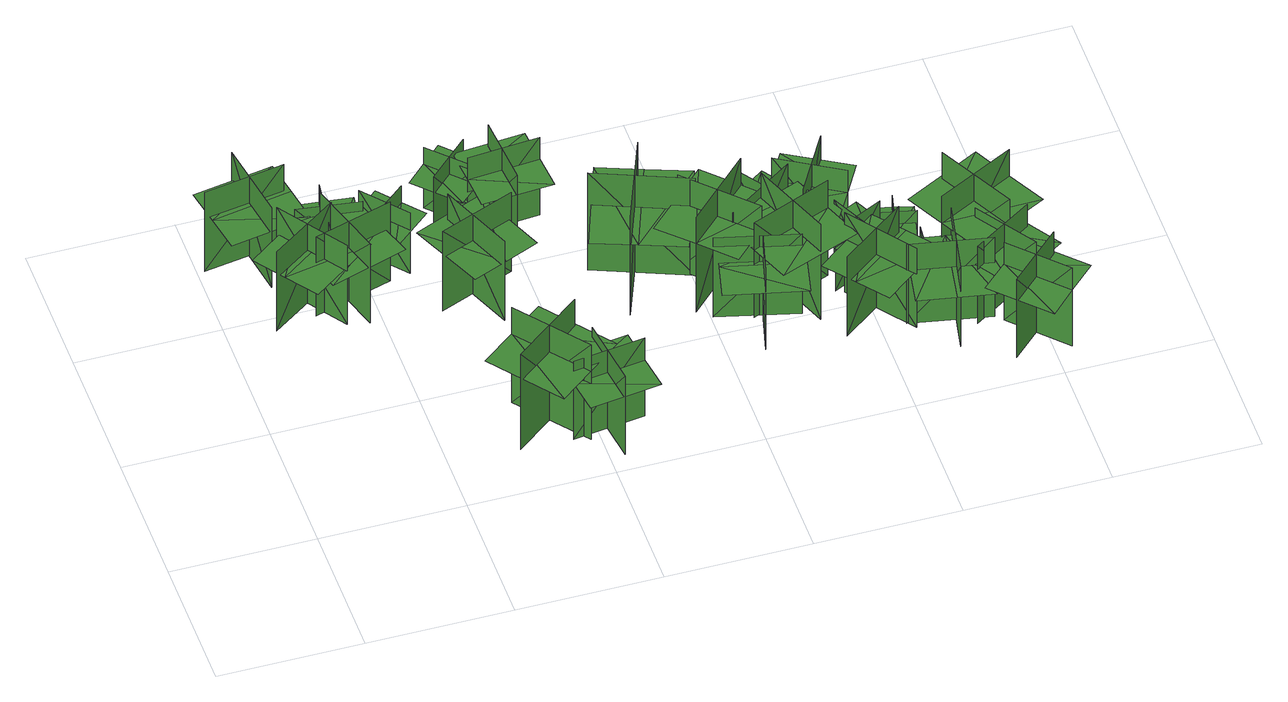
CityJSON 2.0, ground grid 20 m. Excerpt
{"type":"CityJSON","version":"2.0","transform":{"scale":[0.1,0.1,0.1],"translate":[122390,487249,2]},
"CityObjects":{
"tree1":{"type":"SolitaryVegetationObject","geometry":[{"type":"MultiSurface","lod":"1","boundaries":[[[0,1,2]],[[0,2,3]],[[4,5,6]],[[4,6,7]],[[8,9,10]],[[8,10,11]],[[8,11,12]],[[8,12,13]]]}]},
"tree2":{"type":"SolitaryVegetationObject","geometry":[{"type":"MultiSurface","lod":"1","boundaries":[[[14,15,16]],[[14,16,17]],[[18,19,20]],[[18,20,21]],[[22,23,24]],[[22,24,25]],[[22,25,26]],[[22,26,27]]]}]},
"tree3":{"type":"SolitaryVegetationObject","geometry":[{"type":"MultiSurface","lod":"1","boundaries":[[[28,29,30]],[[28,30,31]],[[32,33,34]],[[32,34,35]],[[36,37,38]],[[36,38,39]],[[36,39,40]],[[36,40,41]]]}]},
"tree4":{"type":"SolitaryVegetationObject","geometry":[{"type":"MultiSurface","lod":"1","boundaries":[[[42,43,44]],[[42,44,45]],[[46,47,48]],[[46,48,49]],[[50,51,52]],[[50,52,53]],[[50,53,54]],[[50,54,55]]]}]},
"tree5":{"type":"SolitaryVegetationObject","geometry":[{"type":"MultiSurface","lod":"1","boundaries":[[[56,57,58]],[[56,58,59]],[[60,61,62]],[[60,62,63]],[[64,65,66]],[[64,66,67]],[[64,67,68]],[[64,68,69]]]}]},
"tree6":{"type":"SolitaryVegetationObject","geometry":[{"type":"MultiSurface","lod":"1","boundaries":[[[70,71,72]],[[70,72,73]],[[74,75,76]],[[74,76,77]],[[78,79,80]],[[78,80,81]],[[78,81,82]],[[78,82,83]]]}]},
"tree7":{"type":"SolitaryVegetationObject","geometry":[{"type":"MultiSurface","lod":"1","boundaries":[[[84,85,86]],[[84,86,87]],[[88,89,90]],[[88,90,91]],[[92,93,94]],[[92,94,95]],[[92,95,96]],[[92,96,97]]]}]},
"tree8":{"type":"SolitaryVegetationObject","geometry":[{"type":"MultiSurface","lod":"1","boundaries":[[[98,99,100]],[[98,100,101]],[[102,103,104]],[[102,104,105]],[[106,107,108]],[[106,108,109]],[[106,109,110]],[[106,110,111]]]}]},
"tree9":{"type":"SolitaryVegetationObject","geometry":[{"type":"MultiSurface","lod":"1","boundaries":[[[112,113,114]],[[112,114,115]],[[116,117,118]],[[116,118,119]],[[120,121,122]],[[120,122,123]],[[120,123,124]],[[120,124,125]]]}]},
"tree10":{"type":"SolitaryVegetationObject","geometry":[{"type":"MultiSurface","lod":"1","boundaries":[[[126,127,128]],[[126,128,129]],[[130,131,132]],[[130,132,133]],[[134,135,136]],[[134,136,137]],[[134,137,138]],[[134,138,139]]]}]},
"tree11":{"type":"SolitaryVegetationObject","geometry":[{"type":"MultiSurface","lod":"1","boundaries":[[[140,141,142]],[[140,142,143]],[[144,145,146]],[[144,146,147]],[[148,149,150]],[[148,150,151]],[[148,151,152]],[[148,152,153]]]}]},
"tree12":{"type":"SolitaryVegetationObject","geometry":[{"type":"MultiSurface","lod":"1","boundaries":[[[154,155,156]],[[154,156,157]],[[158,159,160]],[[158,160,161]],[[162,163,164]],[[162,164,165]],[[162,165,166]],[[162,166,167]]]}]},
"tree13":{"type":"SolitaryVegetationObject","geometry":[{"type":"MultiSurface","lod":"1","boundaries":[[[168,169,170]],[[168,170,171]],[[172,173,174]],[[172,174,175]],[[176,177,178]],[[176,178,179]],[[176,179,180]],[[176,180,181]]]}]},
"tree14":{"type":"SolitaryVegetationObject","geometry":[{"type":"MultiSurface","lod":"1","boundaries":[[[182,183,184]],[[182,184,185]],[[186,187,188]],[[186,188,189]],[[190,191,192]],[[190,192,193]],[[190,193,194]],[[190,194,195]]]}]},
"tree15":{"type":"SolitaryVegetationObject","geometry":[{"type":"MultiSurface","lod":"1","boundaries":[[[196,197,198]],[[196,198,199]],[[200,201,202]],[[200,202,203]],[[204,205,206]],[[204,206,207]],[[204,207,208]],[[204,208,209]]]}]},
"tree16":{"type":"SolitaryVegetationObject","geometry":[{"type":"MultiSurface","lod":"1","boundaries":[[[210,211,212]],[[210,212,213]],[[214,215,216]],[[214,216,217]],[[218,219,220]],[[218,220,221]],[[218,221,222]],[[218,222,223]]]}]},
"tree17":{"type":"SolitaryVegetationObject","geometry":[{"type":"MultiSurface","lod":"1","boundaries":[[[224,225,226]],[[224,226,227]],[[228,229,230]],[[228,230,231]],[[232,233,234]],[[232,234,235]],[[232,235,236]],[[232,236,237]]]}]},
"tree18":{"type":"SolitaryVegetationObject","geometry":[{"type":"MultiSurface","lod":"1","boundaries":[[[238,239,240]],[[238,240,241]],[[242,243,244]],[[242,244,245]],[[246,247,248]],[[246,248,249]],[[246,249,250]],[[246,250,251]]]}]},
"tree19":{"type":"SolitaryVegetationObject","geometry":[{"type":"MultiSurface","lod":"1","boundaries":[[[252,253,254]],[[252,254,255]],[[256,257,258]],[[256,258,259]],[[260,261,262]],[[260,262,263]],[[260,263,264]],[[260,264,265]]]}]},
"tree20":{"type":"SolitaryVegetationObject","geometry":[{"type":"MultiSurface","lod":"1","boundaries":[[[266,267,268]],[[266,268,269]],[[270,271,272]],[[270,272,273]],[[274,275,276]],[[274,276,277]],[[274,277,278]],[[274,278,279]]]}]},
"tree21":{"type":"SolitaryVegetationObject","geometry":[{"type":"MultiSurface","lod":"1","boundaries":[[[280,281,282]],[[280,282,283]],[[284,285,286]],[[284,286,287]],[[288,289,290]],[[288,290,291]],[[288,291,292]],[[288,292,293]]]}]},
"tree22":{"type":"SolitaryVegetationObject","geometry":[{"type":"MultiSurface","lod":"1","boundaries":[[[294,295,296]],[[294,296,297]],[[298,299,300]],[[298,300,301]],[[302,303,304]],[[302,304,305]],[[302,305,306]],[[302,306,307]]]}]},
"tree23":{"type":"SolitaryVegetationObject","geometry":[{"type":"MultiSurface","lod":"1","boundaries":[[[308,309,310]],[[308,310,311]],[[312,313,314]],[[312,314,315]],[[316,317,318]],[[316,318,319]],[[316,319,320]],[[316,320,321]]]}]},
"tree24":{"type":"SolitaryVegetationObject","geometry":[{"type":"MultiSurface","lod":"1","boundaries":[[[322,323,324]],[[322,324,325]],[[326,327,328]],[[326,328,329]],[[330,331,332]],[[330,332,333]],[[330,333,334]],[[330,334,335]]]}]},
"tree25":{"type":"SolitaryVegetationObject","geometry":[{"type":"MultiSurface","lod":"1","boundaries":[[[336,337,338]],[[336,338,339]],[[340,341,342]],[[340,342,343]],[[344,345,346]],[[344,346,347]],[[344,347,348]],[[344,348,349]]]}]},
"tree26":{"type":"SolitaryVegetationObject","geometry":[{"type":"MultiSurface","lod":"1","boundaries":[[[350,351,352]],[[350,352,353]],[[354,355,356]],[[354,356,357]],[[358,359,360]],[[358,360,361]],[[358,361,362]],[[358,362,363]]]}]},
"tree27":{"type":"SolitaryVegetationObject","geometry":[{"type":"MultiSurface","lod":"1","boundaries":[[[364,365,366]],[[364,366,367]],[[368,369,370]],[[368,370,371]],[[372,373,374]],[[372,374,375]],[[372,375,376]],[[372,376,377]]]}]}
},
"vertices":[
[8,502,9],[120,520,9],[120,520,150],[8,502,150],[81,449,9],[63,561,9],[63,561,150],[81,449,150],[17,495,104],[26,444,104],[137,463,104],[128,515,104],[119,566,104],[7,547,104],
[64,373,7],[157,438,7],[157,438,148],[64,373,148],[153,357,7],[88,450,7],[88,450,148],[153,357,148],[74,370,102],[105,328,102],[197,394,102],[166,437,102],[135,479,102],[44,412,102],
[229,416,7],[120,384,7],[120,384,148],[229,416,148],[149,459,7],[182,351,7],[182,351,148],[149,459,148],[220,422,102],[204,472,102],[96,437,102],[112,387,102],[128,338,102],[236,372,102],
[149,413,10],[161,501,10],[161,501,119],[149,413,119],[205,456,10],[118,468,10],[118,468,119],[205,456,119],[156,418,84],[197,413,84],[207,500,84],[167,505,84],[126,510,84],[116,423,84],
[257,419,9],[207,478,9],[207,478,117],[257,419,117],[261,470,9],[202,420,9],[202,420,117],[261,470,117],[261,470,87],[236,500,87],[177,450,87],[202,420,87],[227,391,87],[286,441,87],
[392,152,3],[296,77,3],[296,77,172],[392,152,172],[311,162,3],[387,67,3],[387,67,172],[311,162,172],[311,162,125],[264,125,125],[339,29,125],[387,67,125],[434,104,125],[359,200,125],
[347,304,6],[304,409,6],[304,409,147],[347,304,147],[382,387,6],[277,345,6],[277,345,147],[382,387,147],[352,314,101],[400,334,101],[356,439,101],[307,418,101],[259,398,101],[304,294,101],
[407,126,3],[420,28,3],[420,28,142],[407,126,142],[366,74,3],[465,87,3],[465,87,142],[366,74,142],[366,74,103],[373,25,103],[472,38,103],[465,87,103],[458,137,103],[360,123,103],
[347,415,8],[368,466,8],[368,466,85],[347,415,85],[381,429,8],[330,450,8],[330,450,85],[381,429,85],[381,429,64],[391,454,64],[340,476,64],[330,450,64],[319,425,64],[370,403,64],
[363,531,5],[307,477,5],[307,477,113],[363,531,113],[311,532,5],[365,476,5],[365,476,113],[311,532,113],[311,532,83],[283,505,83],[337,450,83],[365,476,83],[393,503,83],[339,559,83],
[392,517,5],[400,418,5],[400,418,143],[392,517,143],[349,467,5],[448,475,5],[448,475,143],[349,467,143],[349,467,105],[352,418,105],[452,425,105],[448,475,105],[444,525,105],[345,517,105],
[503,267,4],[554,396,4],[554,396,177],[503,267,177],[604,311,4],[476,362,4],[476,362,177],[604,311,177],[516,272,121],[576,249,121],[624,379,121],[564,401,121],[504,424,121],[456,294,121],
[586,338,7],[623,379,7],[623,379,84],[586,338,84],[622,339,7],[581,376,7],[581,376,84],[622,339,84],[622,339,62],[641,360,62],[600,397,62],[581,376,62],[563,356,62],[604,319,62],
[585,326,6],[670,239,6],[670,239,175],[585,326,175],[584,245,6],[671,330,6],[671,330,175],[584,245,175],[584,245,128],[627,201,128],[713,286,128],[671,330,128],[628,373,128],[541,288,128],
[603,233,3],[713,205,3],[713,205,144],[603,233,144],[649,156,3],[677,266,3],[677,266,144],[649,156,144],[608,224,99],[596,173,99],[706,147,99],[718,198,99],[731,248,99],[620,275,99],
[732,186,4],[688,299,4],[688,299,173],[732,186,173],[765,260,4],[652,215,4],[652,215,173],[765,260,173],[765,260,125],[743,317,125],[630,272,125],[652,215,125],[674,159,125],[787,203,125],
[694,360,8],[646,387,8],[646,387,85],[694,360,85],[684,396,8],[657,347,8],[657,347,85],[684,396,85],[684,396,63],[660,409,63],[633,361,63],[657,347,63],[681,334,63],[708,383,63],
[640,268,4],[734,332,4],[734,332,145],[640,268,145],[729,252,4],[665,345,4],[665,345,145],[729,252,145],[651,266,99],[681,223,99],[773,288,99],[743,331,99],[713,374,99],[621,308,99],
[739,282,5],[790,368,5],[790,368,144],[739,282,144],[804,298,5],[718,349,5],[718,349,144],[804,298,144],[804,298,105],[829,341,105],[743,392,105],[718,349,105],[693,306,105],[778,255,105],
[755,146,5],[845,214,5],[845,214,146],[755,146,146],[844,134,5],[776,224,5],[776,224,146],[844,134,146],[766,144,100],[798,103,100],[887,173,100],[855,214,100],[822,255,100],[733,185,100],
[766,230,4],[836,264,4],[836,264,112],[766,230,112],[815,213,4],[781,283,4],[781,283,112],[815,213,112],[815,213,82],[850,230,82],[816,300,82],[781,283,82],[746,266,82],[780,196,82],
[909,195,5],[887,84,5],[887,84,146],[909,195,146],[834,145,5],[945,123,5],[945,123,146],[834,145,146],[900,190,100],[848,199,100],[828,88,100],[880,78,100],[931,69,100],[951,181,100],
[874,177,5],[880,232,5],[880,232,82],[874,177,82],[903,200,5],[848,206,5],[848,206,82],[903,200,82],[903,200,60],[906,227,60],[851,234,60],[848,206,60],[845,179,60],[900,172,60],
[831,274,6],[885,261,6],[885,261,83],[831,274,83],[850,243,6],[863,297,6],[863,297,83],[850,243,83],[850,243,62],[877,236,62],[890,290,62],[863,297,62],[836,303,62],[823,249,62],
[1004,173,3],[921,119,3],[921,119,141],[1004,173,141],[939,187,3],[994,104,3],[994,104,141],[939,187,141],[939,187,102],[898,160,102],[952,77,102],[994,104,102],[1036,131,102],[981,215,102],
[1020,112,5],[949,43,5],[949,43,144],[1020,112,144],[954,113,5],[1023,42,5],[1023,42,144],[954,113,144],[954,113,105],[918,79,105],[988,7,105],[1023,42,105],[1059,77,105],[990,148,105],
[920,266,3],[976,158,3],[976,158,172],[920,266,172],[895,189,3],[1003,245,3],[1003,245,172],[895,189,172],[895,189,125],[923,135,125],[1031,191,125],[1003,245,125],[975,299,125],[867,243,125]
]}
